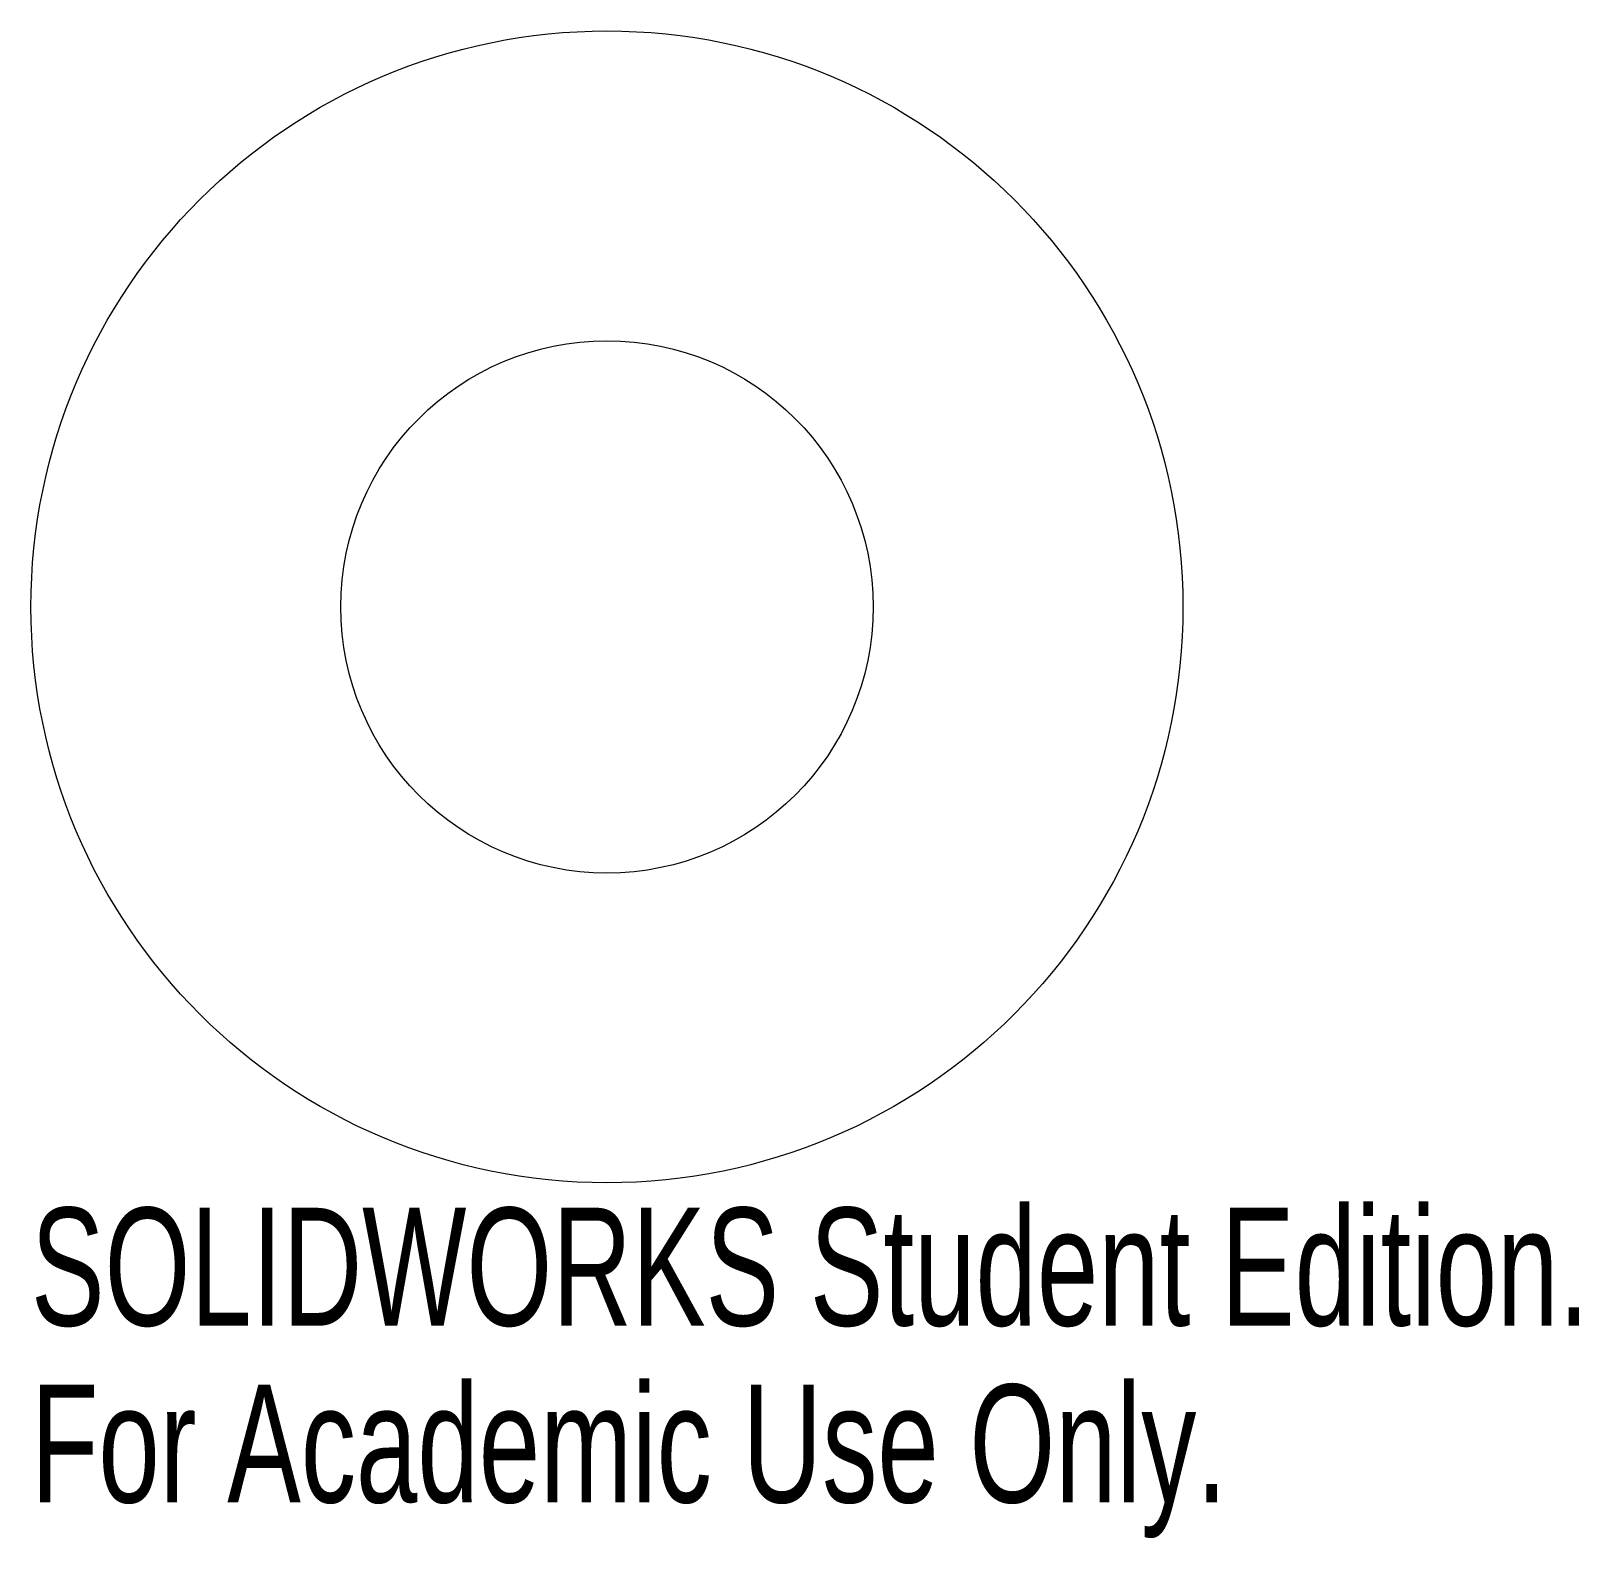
# Model space of a CAD drawing. Header units: inches. Extents: x -0.93 to 1.57, y -1.5 to 0.93.
import ezdxf

# ---------------------------------------------------------------- set-up
doc = ezdxf.new("R2010")
doc.units = ezdxf.units.IN
doc.header["$MEASUREMENT"] = 0
doc.styles.add('SLDTEXTSTYLE0', font='TXT', dxfattribs={"width": 0.7})

msp = doc.modelspace()

# ---------------------------------------------------------------- linework, layer by layer
at = {"color": 7, "linetype": 'Continuous', "lineweight": 15}
for radius in [0.9296, 0.4296]:
    msp.add_circle((0, 0), radius, dxfattribs=at)

# ---------------------------------------------------------------- texts
at = {"color": 7, "linetype": 'Continuous', "char_height": 0.1903, "attachment_point": 1, "style": 'SLDTEXTSTYLE0'}
for s, insert in [('SOLIDWORKS Student Edition.', (-0.9296, -0.9698)), ('For Academic Use Only.', (-0.9296, -1.2552))]:
    msp.add_mtext(s, dxfattribs=dict(at, insert=insert))

doc.saveas('drawing.dxf')
